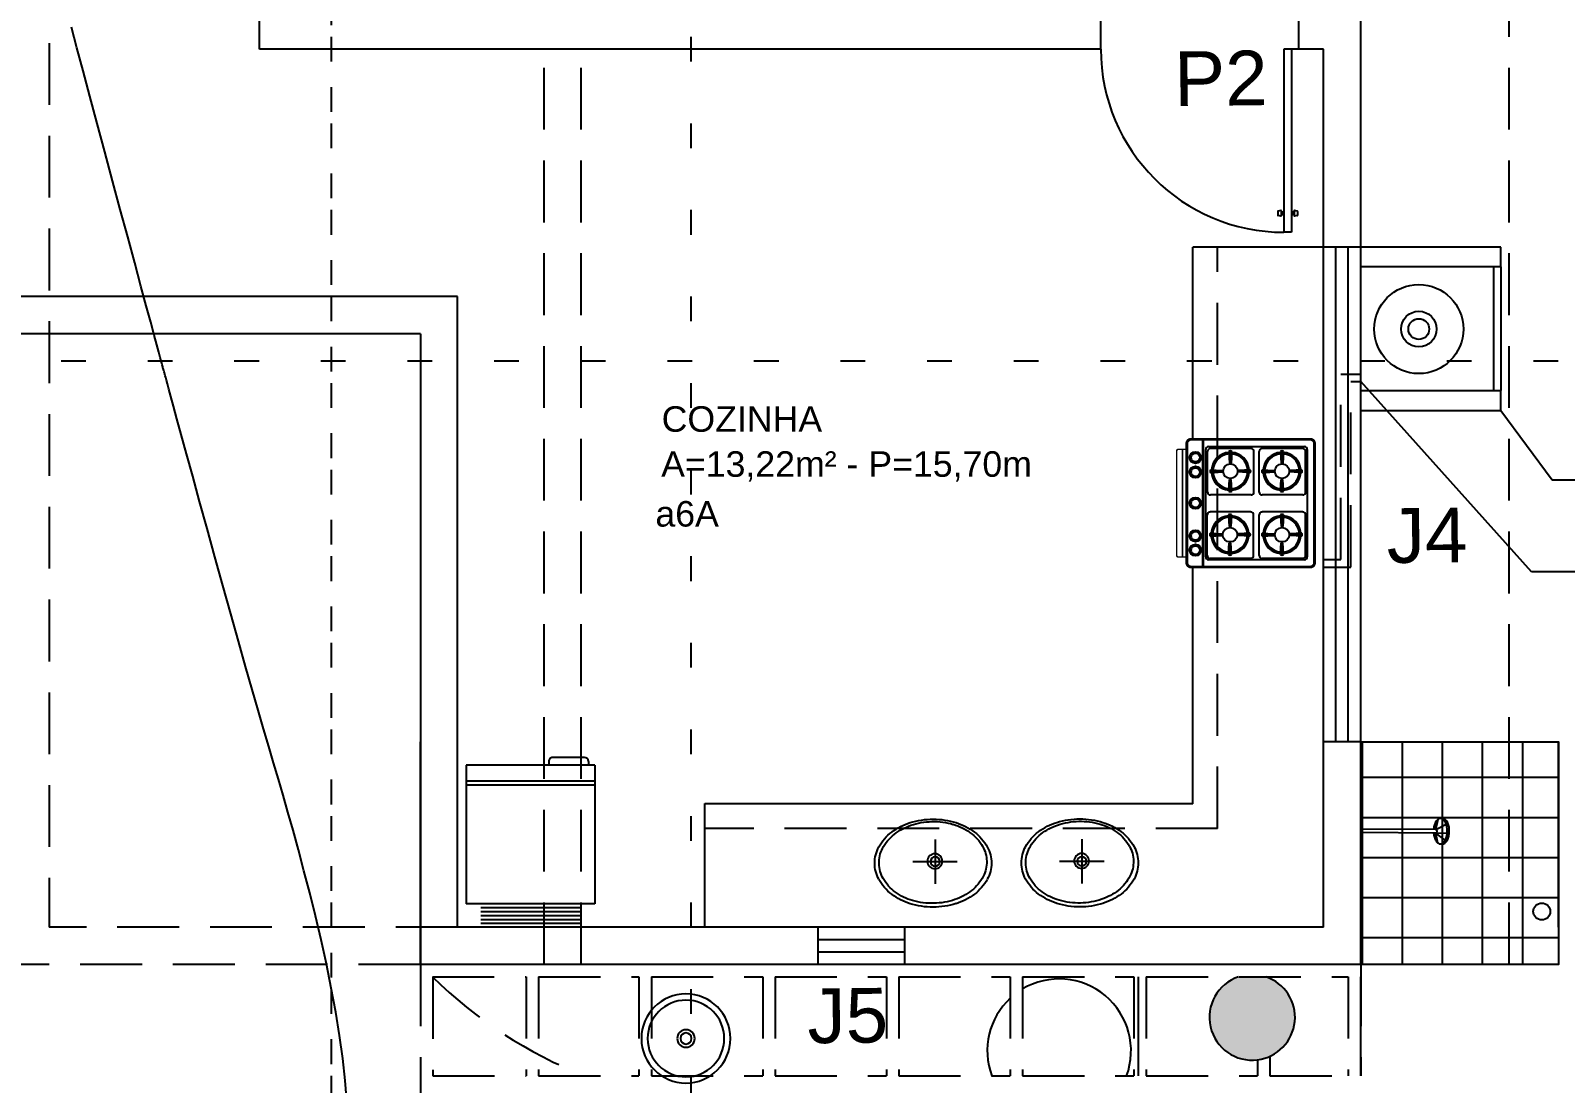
# Model space of a CAD drawing. Header units: millimetres. Extents: x 2182 to 2335, y 1488 to 1614.
# Drawn here: x 2226.62 to 2232.82, y 1581.75 to 1586.01 of the extents above; entities that cross this region are included whole.
import ezdxf

# ---------------------------------------------------------------- set-up
doc = ezdxf.new("R2010")
doc.units = ezdxf.units.MM
doc.linetypes.add('DOT', pattern=[0.25, 0, -0.25])
doc.linetypes.add('HIDDEN', pattern=[0.375, 0.25, -0.125])
for name, color, linetype in [('_CURVAS002', 44, 'Continuous'), ('COZINHA-VERDE', 7, 'Continuous'), ('COZINHA-VERMELHO', 7, 'Continuous'), ('default', 7, 'Continuous'), ('FURN', 7, 'Continuous'), ('SANHIDRO', 7, 'Continuous')]:
    doc.layers.add(name, color=color, linetype=linetype)
doc.styles.add('Arial', font='arial.ttf')
doc.styles.add('Arial1', font='arial.ttf')

# ---------------------------------------------------------------- blocks, each defined once
blk = doc.blocks.new('PGIRO80')
at = {"color": 3}
for p, q in [((-0.0124, -0.37), (-0.0124, 0.37)), ((-0.0124, 0.37), (0.0176, 0.37)), ((0.0176, -0.37), (0.0176, 0.37)), ((-0.0371, 0.2855), (-0.0371, 0.3012)), ((-0.036, 0.3025), (-0.0252, 0.3043)), ((-0.036, 0.2841), (-0.0252, 0.2823)), ((-0.0236, 0.2837), (-0.0236, 0.303)), ((-0.0236, 0.2978), (-0.0144, 0.2978)), ((-0.0236, 0.2933), (-0.0144, 0.2933)), ((-0.0236, 0.2888), (-0.0144, 0.2888)), ((-0.0144, 0.3023), (-0.0124, 0.3023)), ((-0.0144, 0.2843), (-0.0144, 0.3023)), ((-0.0144, 0.2843), (-0.0124, 0.2843)), ((0.0176, 0.3023), (0.0196, 0.3023)), ((0.0176, 0.2843), (0.0196, 0.2843)), ((0.0196, 0.2843), (0.0196, 0.3023)), ((0.0196, 0.2978), (0.0289, 0.2978)), ((0.0196, 0.2933), (0.0289, 0.2933)), ((0.0196, 0.2888), (0.0289, 0.2888)), ((0.0289, 0.2837), (0.0289, 0.303)), ((0.0304, 0.3043), (0.0412, 0.3025)), ((0.0304, 0.2823), (0.0412, 0.2841)), ((0.0424, 0.2855), (0.0424, 0.3012)), ((-0.0424, -0.37), (-0.0124, -0.37)), ((-0.0124, -0.37), (0.0176, -0.37))]:
    blk.add_line(p, q, dxfattribs=at)
blk.add_arc((0.0176, -0.37), 0.74, 0, 90)
for centre, start, end in [((-0.0358, 0.3012), 98.1301, 180), ((-0.0358, 0.2855), 180, 261.8699), ((-0.025, 0.303), 0, 98.1301), ((-0.025, 0.2837), 261.8699, 0), ((0.0302, 0.303), 81.8699, 180), ((0.0302, 0.2837), 180, 278.1301), ((0.041, 0.3012), 0, 81.8699), ((0.041, 0.2855), 278.1301, 0)]:
    blk.add_arc(centre, 0.0014, start, end, dxfattribs=at)
blk = doc.blocks.new('L-41-S')
for radius in [0.18, 0.155, 0.0355, 0.0225]:
    blk.add_circle((0, 0), radius)
blk = doc.blocks.new('CUBA-1')
for p, q in [((0.0079, -0.0963), (0.0079, 0.0837)), ((-0.0821, -0.0063), (0.0979, -0.0063))]:
    blk.add_line(p, q)
for centre, radius in [((0.0071, -0.0077), 0.0302), ((0.0079, -0.0063), 0.0188)]:
    blk.add_circle(centre, radius)
for centre, radius, start, end in [((-0.0519, -0.0263), 0.1907, 127.0741, 151.2577), ((-0.0207, -0.0682), 0.243, 107.309, 126.9878), ((-0.0207, -0.0639), 0.224, 106.2264, 125.9747), ((0, -0.1338), 0.3118, 90, 107.354), ((-0.0038, -0.1232), 0.2856, 88.6958, 106.1631), ((0, -0.1338), 0.3117, 72.6405, 90), ((-0.0034, -0.1235), 0.2859, 71.3115, 88.7773), ((0.0162, -0.0646), 0.2238, 51.4962, 71.2331), ((0.0207, -0.0682), 0.243, 53.0122, 72.691), ((0.0519, -0.0263), 0.1907, 28.7423, 52.9259), ((-0.1001, -0.0001), 0.1359, 151.1911, 179.9578), ((-0.0918, -0.0008), 0.1268, 150.1598, 178.7802), ((-0.0484, -0.0257), 0.1768, 125.9821, 150.1587), ((0.0456, -0.0277), 0.1767, 27.3191, 51.5022), ((0.1001, -0.0001), 0.1359, 0.0422, 28.8089), ((-0.0917, -0.0008), 0.1269, 178.7811, 207.3927), ((0.0899, -0.005), 0.1269, 358.7811, 27.3927), ((-0.1001, 0.0001), 0.1359, 180.0422, 208.8089), ((-0.0474, 0.0219), 0.1767, 207.3191, 231.5022), ((0.09, -0.005), 0.1268, 330.1598, 358.7802), ((0.1001, 0.0001), 0.1359, 331.1911, 359.9578), ((-0.0519, 0.0263), 0.1907, 208.7423, 232.9259), ((-0.018, 0.0588), 0.2238, 231.4962, 251.2331), ((0.0189, 0.0581), 0.224, 286.2264, 305.9747), ((0.0466, 0.0199), 0.1768, 305.9821, 330.1587), ((0.0519, 0.0263), 0.1907, 307.0741, 331.2577), ((-0.0207, 0.0682), 0.243, 233.0122, 252.691), ((0, 0.1338), 0.3117, 252.6405, 270), ((0.0016, 0.1177), 0.2859, 251.3115, 268.7773), ((0.002, 0.1174), 0.2856, 268.6958, 286.1631), ((0, 0.1338), 0.3118, 270, 287.354), ((0.0207, 0.0682), 0.243, 287.309, 306.9878)]:
    blk.add_arc(centre, radius, start, end)
blk = doc.blocks.new('Gelade-p')
at = {"layer": 'COZINHA-VERDE', "color": 3}
for p, q in [((-0.325, -0.38), (-0.325, 0.32)), ((-0.325, 0.32), (0.325, 0.32)), ((0.325, -0.38), (0.325, 0.32)), ((-0.325, -0.28), (0.325, -0.28)), ((-0.325, -0.3), (0.325, -0.3)), ((-0.325, -0.38), (0.325, -0.38))]:
    blk.add_line(p, q, dxfattribs=at)
at = {"layer": 'COZINHA-VERMELHO', "color": 1}
for p, q in [((-0.25, 0.42), (0.25, 0.42)), ((-0.25, 0.42), (0.25, 0.42)), ((-0.25, 0.4), (0.25, 0.4)), ((-0.25, 0.38), (0.25, 0.38)), ((-0.25, 0.36), (0.25, 0.36)), ((-0.25, 0.34), (0.25, 0.34)), ((-0.2927, -0.4), (-0.2927, -0.38)), ((-0.0927, -0.4), (-0.0927, -0.38)), ((-0.2727, -0.42), (-0.1127, -0.42))]:
    blk.add_line(p, q, dxfattribs=at)
for centre, start, end in [((-0.2727, -0.4), 180, 270), ((-0.1127, -0.4), 270, 0)]:
    blk.add_arc(centre, 0.02, start, end, dxfattribs=at)
blk = doc.blocks.new('CHUV')
for p, q in [((-0.0065, -0.1081), (-0.0065, 0.1947)), ((-0.0065, 0.1947), (0.0079, 0.1947)), ((0.0079, -0.1081), (0.0079, 0.1947)), ((-0.0469, -0.1172), (-0.0065, -0.1081)), ((-0.0351, -0.1463), (-0.0065, -0.1081)), ((-0.0194, -0.1014), (-0.0065, -0.1081)), ((-0.0065, -0.1081), (-0.0054, -0.155)), ((0.0079, -0.1081), (0.0221, -0.1014)), ((0.0079, -0.1081), (0.0496, -0.1172)), ((0.0079, -0.1081), (0.029, -0.1495)), ((-0.0496, -0.1309), (-0.0496, -0.1309))]:
    blk.add_line(p, q)
for centre, radius, start, end in [((-0.0346, -0.1268), 0.0156, 142.5432, 180), ((-0.0175, -0.1399), 0.0372, 118.2174, 142.422), ((-0.0061, -0.1611), 0.0612, 102.5593, 118.2817), ((0.0013, -0.1947), 0.0957, 94.7338, 102.5548), ((0.0007, -0.1061), 0.0075, 195.5241, 344.4759), ((0.0013, -0.1947), 0.0957, 77.4452, 86.1063), ((0.0088, -0.1611), 0.0612, 61.7183, 77.4407), ((0.0202, -0.1399), 0.0372, 37.578, 61.7826), ((0.0373, -0.1268), 0.0156, 0, 37.4568), ((-0.0346, -0.1268), 0.0156, 180, 195.2874), ((-0.0346, -0.135), 0.0156, 164.7126, 180), ((-0.0346, -0.135), 0.0156, 180, 217.4568), ((-0.0175, -0.1136), 0.0372, 209.4584, 241.7826), ((-0.0175, -0.1218), 0.0372, 217.578, 241.7826), ((-0.0061, -0.0924), 0.0612, 241.7183, 257.4407), ((-0.0061, -0.1006), 0.0612, 241.7183, 257.4407), ((0.0013, -0.0588), 0.0957, 257.4452, 270), ((0.0013, -0.067), 0.0957, 257.4452, 270), ((0.0013, -0.0588), 0.0957, 270, 282.5548), ((0.0013, -0.067), 0.0957, 270, 282.5548), ((0.0088, -0.0924), 0.0612, 282.5593, 298.2817), ((0.0088, -0.1006), 0.0612, 282.5593, 298.2817), ((0.0202, -0.1136), 0.0372, 298.2174, 330.5416), ((0.0202, -0.1218), 0.0372, 298.2174, 322.422), ((0.0373, -0.135), 0.0156, 322.5432, 0), ((0.0373, -0.1268), 0.0156, 344.7126, 0), ((0.0373, -0.135), 0.0156, 0, 15.2874)]:
    blk.add_arc(centre, radius, start, end)

msp = doc.modelspace()

# ---------------------------------------------------------------- hatches: boundary and pattern name
at = {"linetype": 'Continuous'}
h = msp.add_hatch(dxfattribs=at)
h.set_pattern_fill('ANSI37', color=8, scale=0.051, angle=405)
h.set_pattern_definition([(90, (359.01797, -59.0935), (-0.161925, 1e-16), []), (180, (359.01797, -59.0935), (-1e-16, -0.161925), [])])
edge = h.paths.add_edge_path()
edge.add_line((2232.5975, 1583.1312), (2231.9975, 1583.1312))
edge.add_line((2231.9975, 1583.1312), (2231.9975, 1582.7787))
edge.add_line((2231.9975, 1582.7787), (2232.2922, 1582.7772))
edge.add_arc((2232.3876, 1582.7701), 0.0957, 167.04365, 175.7413, ccw=False)
edge.add_line((2232.2943, 1582.7915), (2232.301, 1582.7771))
edge.add_line((2232.301, 1582.7771), (2231.9982, 1582.7787))
edge.add_line((2231.9982, 1582.7787), (2231.9982, 1582.7643))
edge.add_line((2231.9982, 1582.7643), (2232.301, 1582.7627))
edge.add_line((2232.301, 1582.7627), (2232.2941, 1582.7497))
edge.add_arc((2232.3876, 1582.7701), 0.0957, 184.37093, 192.2989, ccw=False)
edge.add_line((2232.2922, 1582.7628), (2231.9975, 1582.7643))
edge.add_line((2231.9975, 1582.7643), (2231.9975, 1582.2316))
edge.add_line((2231.9975, 1582.2316), (2232.7975, 1582.2316))
edge.add_line((2232.7975, 1582.2316), (2232.5975, 1583.1312))
h.paths.add_polyline_path([(2232.7975, 1583.1312), (2232.5975, 1583.1312), (2232.7975, 1582.2316), (2232.7975, 1582.3816)], flags=17)
edge = h.paths.add_edge_path(flags=16)
edge.add_arc((2232.7292, 1582.4457), 0.0341, 0, 360)
h = msp.add_hatch(color=5, dxfattribs=at)
h.dxf.hatch_style = 1
h.paths.add_polyline_path([(2231.5808, 1581.8459, 0.79672), (2231.614, 1582.1816), (2231.5039, 1582.1816, 0.905899)])

# ---------------------------------------------------------------- linework, layer by layer
at = {"color": 2, "linetype": 'DOT'}
for p, q in [((2227.8379, 1579.2316), (2227.8379, 1591.7663)), ((2229.2914, 1579.2316), (2229.2914, 1591.7663)), ((2227.8379, 1580.7788), (2227.8379, 1591.5816)), ((2235.2454, 1584.67), (2209.9975, 1584.67))]:
    msp.add_line(p, q, dxfattribs=at)
at = {"color": 1, "linetype": 'HIDDEN'}
msp.add_line((2232.5975, 1582.2316), (2232.5975, 1590.6816), dxfattribs=at)
at = {"color": 7, "linetype": 'HIDDEN'}
for p, q in [((2226.6975, 1590.0816), (2226.6975, 1582.3816)), ((2228.6975, 1582.2316), (2228.6975, 1585.9316)), ((2228.8475, 1582.2316), (2228.8475, 1585.9316)), ((2231.4193, 1582.7812), (2231.4193, 1585.1312)), ((2231.4193, 1582.7816), (2229.3475, 1582.7816)), ((2228.3475, 1582.3816), (2226.6975, 1582.3816)), ((2228.1975, 1582.2316), (2220.0417, 1582.2316)), ((2228.1975, 1582.2316), (2228.1975, 1580.2316)), ((2231.9975, 1582.2316), (2231.9975, 1581.7816)), ((2228.2462, 1582.1816), (2228.6249, 1582.1816)), ((2228.2475, 1582.1803), (2228.2475, 1581.7816)), ((2228.6249, 1582.1816), (2228.6249, 1581.7816)), ((2228.6749, 1582.1816), (2229.0808, 1582.1816)), ((2228.6749, 1582.1816), (2228.6749, 1581.7816)), ((2229.0808, 1582.1816), (2229.0808, 1581.7816)), ((2229.1308, 1582.1816), (2229.5808, 1582.1816)), ((2229.1308, 1582.1816), (2229.1308, 1581.7816)), ((2229.5808, 1582.1816), (2229.5808, 1581.7816)), ((2229.6308, 1582.1816), (2230.0808, 1582.1816)), ((2229.6308, 1582.1816), (2229.6308, 1581.7816)), ((2230.0808, 1582.1816), (2230.0808, 1581.7816)), ((2230.1308, 1582.1816), (2230.5808, 1582.1816)), ((2230.1308, 1582.1816), (2230.1308, 1581.7816)), ((2230.5808, 1582.1816), (2230.5808, 1581.7816)), ((2230.6308, 1582.1816), (2231.0808, 1582.1816)), ((2230.6308, 1582.1816), (2230.6308, 1581.7816)), ((2231.0808, 1582.1816), (2231.0808, 1581.7816)), ((2231.1308, 1582.1816), (2231.9475, 1582.1816)), ((2231.1308, 1582.1816), (2231.1308, 1581.7816)), ((2231.9475, 1582.1816), (2231.9475, 1581.7816)), ((2231.6308, 1581.8602), (2231.6308, 1581.7816)), ((2231.5808, 1581.8459), (2231.5808, 1581.7816)), ((2228.2475, 1581.7816), (2228.6249, 1581.7816)), ((2228.6749, 1581.7816), (2229.0808, 1581.7816)), ((2229.1308, 1581.7816), (2229.5808, 1581.7816)), ((2229.6308, 1581.7816), (2230.0808, 1581.7816)), ((2230.1308, 1581.7816), (2230.5808, 1581.7816)), ((2230.6308, 1581.7816), (2231.0808, 1581.7816)), ((2231.1308, 1581.7816), (2231.5808, 1581.7816)), ((2231.6308, 1581.7816), (2231.9475, 1581.7816))]:
    msp.add_line(p, q, dxfattribs=at)
at = {"color": 6, "linetype": 'ByBlock'}
for p, q in [((2227.5475, 1585.9316), (2227.5475, 1586.1816)), ((2230.9475, 1585.9316), (2230.9475, 1586.0816)), ((2231.7475, 1585.9316), (2231.7475, 1586.0816)), ((2231.9975, 1585.0066), (2231.9975, 1586.0816)), ((2230.9475, 1585.9316), (2227.5475, 1585.9316)), ((2231.8475, 1585.9316), (2231.7475, 1585.9316)), ((2231.8475, 1585.0066), (2231.8475, 1585.9316)), ((2231.9975, 1585.1312), (2231.8475, 1585.1312)), ((2228.3475, 1584.9316), (2226.2417, 1584.9316)), ((2228.3475, 1582.3816), (2228.3475, 1584.9316)), ((2228.1975, 1584.7816), (2226.2417, 1584.7816)), ((2228.1975, 1584.7816), (2228.1975, 1582.2316)), ((2231.8475, 1582.3816), (2231.8475, 1583.1312)), ((2231.9975, 1583.1312), (2231.8475, 1583.1312)), ((2231.9975, 1582.2316), (2231.9975, 1583.1312)), ((2229.8036, 1582.3816), (2228.3475, 1582.3816)), ((2231.8475, 1582.3816), (2230.1536, 1582.3816)), ((2229.8036, 1582.2316), (2228.1975, 1582.2316)), ((2231.9975, 1582.2316), (2230.1536, 1582.2316))]:
    msp.add_line(p, q, dxfattribs=at)
at = {"color": 7, "linetype": 'ByBlock'}
for p, q in [((2231.3193, 1584.3546), (2231.3193, 1585.1312)), ((2231.8475, 1585.1312), (2231.3193, 1585.1312)), ((2231.3193, 1582.8812), (2231.3193, 1583.8383)), ((2232.7975, 1582.3816), (2232.7975, 1583.1312)), ((2229.3475, 1582.3816), (2229.3475, 1582.8816)), ((2230.4377, 1582.8814), (2229.3475, 1582.8815)), ((2231.3193, 1582.8812), (2230.4377, 1582.8813))]:
    msp.add_line(p, q, dxfattribs=at)
at = {"color": 3, "linetype": 'ByBlock'}
for p, q in [((2231.8475, 1583.1312), (2231.8475, 1585.1312)), ((2231.8975, 1583.1312), (2231.8975, 1585.1312)), ((2231.9475, 1583.1312), (2231.9475, 1585.1312)), ((2231.9475, 1583.1312), (2231.9475, 1585.1312)), ((2231.9975, 1583.1312), (2231.9975, 1585.1312)), ((2230.1536, 1582.3816), (2229.8036, 1582.3816)), ((2229.8036, 1582.3816), (2229.8036, 1582.2316)), ((2230.1536, 1582.3816), (2230.1536, 1582.2316)), ((2230.1536, 1582.3316), (2229.8036, 1582.3316)), ((2230.1536, 1582.2816), (2229.8036, 1582.2816)), ((2230.1536, 1582.2316), (2229.8036, 1582.2316))]:
    msp.add_line(p, q, dxfattribs=at)
at = {"color": 3, "linetype": 'Continuous'}
for p, q in [((2232.5638, 1585.1312), (2231.9975, 1585.1312)), ((2232.5638, 1585.0512), (2232.5638, 1585.1312)), ((2232.5638, 1585.0512), (2231.9975, 1585.0512)), ((2231.9975, 1584.5512), (2232.5638, 1584.5512)), ((2232.5638, 1584.4712), (2232.5638, 1584.5512)), ((2231.9975, 1584.4712), (2232.5638, 1584.4712))]:
    msp.add_line(p, q, dxfattribs=at)
at = {"color": 7, "linetype": 'Continuous'}
for p, q in [((2232.5338, 1585.0512), (2232.5338, 1584.5512)), ((2232.5638, 1585.0512), (2232.5638, 1584.5512)), ((2232.6883, 1583.8185), (2231.9975, 1584.5876)), ((2232.5638, 1584.4712), (2232.7716, 1584.1911)), ((2232.7716, 1584.1911), (2234.4753, 1584.1911)), ((2234.4743, 1583.8185), (2232.6883, 1583.8185)), ((2231.9975, 1583.1312), (2232.7975, 1583.1312))]:
    msp.add_line(p, q, dxfattribs=at)
at = {"color": 4, "linetype": 'HIDDEN'}
for p, q in [((2231.9175, 1583.8683), (2231.9175, 1584.6176)), ((2231.9175, 1584.6176), (2231.9975, 1584.6176)), ((2231.9575, 1583.8383), (2231.9575, 1584.5876)), ((2231.9575, 1584.5876), (2231.9975, 1584.5876)), ((2231.8475, 1583.8683), (2231.9175, 1583.8683)), ((2231.8475, 1583.8383), (2231.9575, 1583.8383))]:
    msp.add_line(p, q, dxfattribs=at)
at = {"color": 1, "linetype": 'ByBlock'}
for p, q in [((2228.1975, 1582.2316), (2228.1975, 1583.1316)), ((2231.0975, 1582.1816), (2231.0975, 1581.7816)), ((2231.9975, 1581.7816), (2231.9975, 1582.1816))]:
    msp.add_line(p, q, dxfattribs=at)
at = {"color": 1, "linetype": 'Continuous'}
msp.add_lwpolyline([(2231.9975, 1583.1312), (2232.7975, 1583.1312), (2232.7975, 1582.2316), (2231.9975, 1582.2316)], close=True, dxfattribs=at)
at = {"color": 7, "linetype": 'Continuous'}
for centre, radius in [((2232.2323, 1584.8002), 0.18), ((2232.2323, 1584.8002), 0.0719), ((2232.2323, 1584.8002), 0.0719), ((2232.2323, 1584.8002), 0.0719), ((2232.2323, 1584.8002), 0.0419), ((2232.7292, 1582.4457), 0.0341)]:
    msp.add_circle(centre, radius, dxfattribs=at)
at = {"color": 1, "linetype": 'HIDDEN'}
msp.add_arc((2229.5258, 1583.4772), 1.821, 225.35745, 248.61681, dxfattribs=at)
at = {"color": 1, "linetype": 'ByBlock'}
for start, end in [(339.67384, 120.64761), (132.99206, 200.32616)]:
    msp.add_arc((2230.7789, 1581.8824), 0.2905, start, end, dxfattribs=at)
at = {"color": 9, "linetype": 'Continuous'}
for start, end in [(108.5631, 277.25675), (277.25675, 71.4369)]:
    msp.add_arc((2231.559, 1582.0176), 0.173, start, end, dxfattribs=at)
at = {"layer": '_CURVAS002', "linetype": 'Continuous'}
msp.add_lwpolyline([(2227.9005, 1581.6773), (2227.893, 1581.7622), (2227.8833, 1581.8512), (2227.8708, 1581.9437), (2227.8554, 1582.039), (2227.8374, 1582.1362), (2227.8174, 1582.234), (2227.7958, 1582.3314), (2227.7733, 1582.4274), (2227.7502, 1582.5208), (2227.727, 1582.6104), (2227.7044, 1582.6953), (2227.6827, 1582.7743), (2227.6623, 1582.8471), (2227.6427, 1582.9153), (2227.6236, 1582.9811), (2227.6044, 1583.0464), (2227.5847, 1583.1132), (2227.5639, 1583.1835), (2227.5417, 1583.2594), (2227.5175, 1583.3429), (2227.4908, 1583.4361), (2227.4617, 1583.5391), (2227.4308, 1583.6493), (2227.3989, 1583.7638), (2227.3668, 1583.8796), (2227.3354, 1583.9938), (2227.3052, 1584.1033), (2227.2773, 1584.2051), (2227.2523, 1584.2964), (2227.231, 1584.3742), (2227.2136, 1584.4376), (2227.1998, 1584.488), (2227.1891, 1584.5272), (2227.181, 1584.5568), (2227.175, 1584.5784), (2227.1709, 1584.5936), (2227.168, 1584.6042), (2227.1659, 1584.6116), (2227.1643, 1584.6177), (2227.1628, 1584.623), (2227.1615, 1584.6278), (2227.1603, 1584.6322), (2227.1591, 1584.6363), (2227.1581, 1584.6402), (2227.157, 1584.644), (2227.156, 1584.6478), (2227.1549, 1584.6518), (2227.1537, 1584.6561), (2227.1522, 1584.662), (2227.1497, 1584.6712), (2227.1459, 1584.6854), (2227.1402, 1584.7064), (2227.1322, 1584.736), (2227.1215, 1584.7758), (2227.1075, 1584.8277), (2227.0898, 1584.8935), (2227.068, 1584.9742), (2227.0427, 1585.0683), (2227.0146, 1585.1725), (2226.9846, 1585.284), (2226.9534, 1585.3997), (2226.922, 1585.5166), (2226.8911, 1585.6318), (2226.8616, 1585.7421), (2226.8342, 1585.8447), (2226.8096, 1585.9372), (2226.7874, 1586.0209)], dxfattribs=at)
at = {"layer": 'FURN', "color": 129}
for p, q in [((2231.3586, 1584.3546), (2231.3586, 1583.8383)), ((2231.3615, 1584.3546), (2231.3615, 1583.8383)), ((2231.371, 1583.8793), (2231.371, 1584.3135)), ((2231.3783, 1584.1412), (2231.3783, 1584.3055)), ((2231.3828, 1584.3252), (2231.77, 1584.3252)), ((2231.5543, 1584.3173), (2231.39, 1584.3173)), ((2231.4649, 1584.3056), (2231.4678, 1584.2587)), ((2231.4707, 1584.3056), (2231.4707, 1584.3076)), ((2231.4707, 1584.3056), (2231.4707, 1584.2572)), ((2231.4766, 1584.3056), (2231.4737, 1584.2587)), ((2231.566, 1584.1412), (2231.566, 1584.3055)), ((2231.587, 1584.1412), (2231.587, 1584.3055)), ((2231.763, 1584.3173), (2231.5987, 1584.3173)), ((2231.6736, 1584.3056), (2231.6765, 1584.2587)), ((2231.6795, 1584.3056), (2231.6795, 1584.3076)), ((2231.6795, 1584.3056), (2231.6795, 1584.2572)), ((2231.6853, 1584.3056), (2231.6824, 1584.2587)), ((2231.7748, 1584.1412), (2231.7748, 1584.3055)), ((2231.7817, 1584.3135), (2231.7817, 1583.8793)), ((2231.3906, 1584.2314), (2231.4375, 1584.2284)), ((2231.3906, 1584.2255), (2231.4391, 1584.2255)), ((2231.3906, 1584.2196), (2231.4375, 1584.2226)), ((2231.5509, 1584.2255), (2231.5024, 1584.2255)), ((2231.5509, 1584.2314), (2231.5039, 1584.2284)), ((2231.5509, 1584.2196), (2231.5039, 1584.2226)), ((2231.5509, 1584.2255), (2231.5529, 1584.2255)), ((2231.5993, 1584.2314), (2231.6463, 1584.2284)), ((2231.5993, 1584.2255), (2231.6478, 1584.2255)), ((2231.5993, 1584.2196), (2231.6463, 1584.2226)), ((2231.7596, 1584.2255), (2231.7111, 1584.2255)), ((2231.7596, 1584.2314), (2231.7127, 1584.2284)), ((2231.7596, 1584.2196), (2231.7127, 1584.2226)), ((2231.7596, 1584.2255), (2231.7616, 1584.2255)), ((2231.4649, 1584.1454), (2231.4678, 1584.1923)), ((2231.4707, 1584.1454), (2231.4707, 1584.1938)), ((2231.4766, 1584.1454), (2231.4737, 1584.1923)), ((2231.6736, 1584.1454), (2231.6765, 1584.1923)), ((2231.6795, 1584.1454), (2231.6795, 1584.1938)), ((2231.6853, 1584.1454), (2231.6824, 1584.1923)), ((2231.5543, 1584.1295), (2231.39, 1584.1295)), ((2231.4707, 1584.1454), (2231.4707, 1584.1434)), ((2231.763, 1584.1295), (2231.5987, 1584.1295)), ((2231.6795, 1584.1454), (2231.6795, 1584.1434)), ((2231.3769, 1583.8847), (2231.3769, 1584.0489)), ((2231.5529, 1584.0607), (2231.3886, 1584.0607)), ((2231.4635, 1584.049), (2231.4664, 1584.0021)), ((2231.4693, 1584.049), (2231.4693, 1584.051)), ((2231.4693, 1584.049), (2231.4693, 1584.0006)), ((2231.4752, 1584.049), (2231.4723, 1584.0021)), ((2231.5646, 1583.8847), (2231.5646, 1584.0489)), ((2231.587, 1583.8847), (2231.587, 1584.0489)), ((2231.763, 1584.0607), (2231.5987, 1584.0607)), ((2231.6736, 1584.049), (2231.6765, 1584.0021)), ((2231.6795, 1584.049), (2231.6795, 1584.051)), ((2231.6795, 1584.049), (2231.6795, 1584.0006)), ((2231.6853, 1584.049), (2231.6824, 1584.0021)), ((2231.7748, 1583.8847), (2231.7748, 1584.0489)), ((2231.3892, 1583.9748), (2231.4361, 1583.9718)), ((2231.3892, 1583.9689), (2231.4377, 1583.9689)), ((2231.3892, 1583.963), (2231.4361, 1583.966)), ((2231.5495, 1583.9689), (2231.501, 1583.9689)), ((2231.5495, 1583.9748), (2231.5025, 1583.9718)), ((2231.5495, 1583.963), (2231.5025, 1583.966)), ((2231.5495, 1583.9689), (2231.5515, 1583.9689)), ((2231.5993, 1583.9748), (2231.6463, 1583.9718)), ((2231.5993, 1583.9689), (2231.6478, 1583.9689)), ((2231.5993, 1583.963), (2231.6463, 1583.966)), ((2231.7596, 1583.9689), (2231.7111, 1583.9689)), ((2231.7596, 1583.9748), (2231.7127, 1583.9718)), ((2231.7596, 1583.963), (2231.7127, 1583.966)), ((2231.7596, 1583.9689), (2231.7616, 1583.9689)), ((2231.4635, 1583.8888), (2231.4664, 1583.9357)), ((2231.4693, 1583.8888), (2231.4693, 1583.9372)), ((2231.4752, 1583.8888), (2231.4723, 1583.9357)), ((2231.6736, 1583.8888), (2231.6765, 1583.9357)), ((2231.6795, 1583.8888), (2231.6795, 1583.9372)), ((2231.77, 1583.8676), (2231.3828, 1583.8676)), ((2231.5529, 1583.8729), (2231.3886, 1583.8729)), ((2231.763, 1583.8729), (2231.5987, 1583.8729)), ((2231.6795, 1583.8888), (2231.6795, 1583.8868))]:
    msp.add_line(p, q, dxfattribs=at)
at = {"layer": 'FURN', "color": 88}
for p, q in [((2231.3906, 1584.2255), (2231.3886, 1584.2255)), ((2231.5993, 1584.2255), (2231.5973, 1584.2255)), ((2231.3892, 1583.9689), (2231.3872, 1583.9689)), ((2231.5993, 1583.9689), (2231.5973, 1583.9689)), ((2231.6853, 1583.8888), (2231.6824, 1583.9357)), ((2231.4693, 1583.8888), (2231.4693, 1583.8868))]:
    msp.add_line(p, q, dxfattribs=at)
at = {"layer": 'FURN', "color": 129, "const_width": 0.0117}
msp.add_lwpolyline([(2231.7935, 1583.8383), (2231.3123, 1583.8383, -0.414214), (2231.2947, 1583.8559), (2231.2947, 1584.337, -0.414214), (2231.3123, 1584.3546), (2231.7935, 1584.3546, -0.414214), (2231.8111, 1584.337), (2231.8111, 1583.8559, -0.414214)], format="xyb", close=True, dxfattribs=at)
at = {"layer": 'FURN', "color": 1, "const_width": 0.00587}
for points in [[(2231.2599, 1584.3139, 0.414214), (2231.2541, 1584.3081, 0.414214)], [(2231.2541, 1583.8847, 0.414214), (2231.2599, 1583.8789, 0.414214)]]:
    msp.add_lwpolyline(points, format="xyb", dxfattribs=at)
for points in [[(2231.2541, 1584.3081), (2231.2541, 1583.8847)], [(2231.2947, 1584.3139), (2231.2599, 1584.3139)], [(2231.2775, 1584.3139), (2231.2775, 1583.8789)], [(2231.2599, 1583.8789), (2231.2947, 1583.8789)]]:
    msp.add_lwpolyline(points, dxfattribs=at)
at = {"layer": 'FURN', "color": 1}
for centre in [(2231.3295, 1584.2805), (2231.3295, 1584.2221), (2231.3295, 1584.0964), (2231.3295, 1583.9638), (2231.3295, 1583.9068)]:
    msp.add_circle(centre, 0.0235, dxfattribs=at)
at = {"layer": 'FURN', "color": 129}
for centre in [(2231.3295, 1584.2805), (2231.3295, 1584.2221), (2231.3295, 1583.9638), (2231.3295, 1583.9068)]:
    msp.add_circle(centre, 0.0176, dxfattribs=at)
at = {"layer": 'FURN', "color": 5}
for centre in [(2231.4707, 1584.2255), (2231.6795, 1584.2255), (2231.4693, 1583.9689), (2231.6795, 1583.9689)]:
    msp.add_circle(centre, 0.0293, dxfattribs=at)
at = {"layer": 'FURN', "color": 19}
msp.add_circle((2231.3295, 1584.0964), 0.0176, dxfattribs=at)
at = {"layer": 'FURN', "color": 129}
for centre, radius, start, end in [((2231.3828, 1584.3135), 0.0117, 90, 180), ((2231.39, 1584.3055), 0.0117, 90, 180), ((2231.4707, 1584.2255), 0.0763, 94.21993, 175.78007), ((2231.4707, 1584.2255), 0.0704, 94.27357, 175.72643), ((2231.4707, 1584.298), 0.0096, 52.34604, 127.65396), ((2231.4707, 1584.2255), 0.0704, 4.27357, 85.72643), ((2231.4707, 1584.2255), 0.0763, 4.21993, 85.78007), ((2231.5543, 1584.3055), 0.0117, 0, 90), ((2231.5987, 1584.3055), 0.0117, 90, 180), ((2231.6795, 1584.2255), 0.0763, 94.21993, 175.78007), ((2231.6795, 1584.2255), 0.0704, 94.27357, 175.72643), ((2231.6795, 1584.298), 0.0096, 52.34604, 127.65396), ((2231.6795, 1584.2255), 0.0704, 4.27357, 85.72643), ((2231.6795, 1584.2255), 0.0763, 4.21993, 85.78007), ((2231.763, 1584.3055), 0.0117, 0, 90), ((2231.77, 1584.3135), 0.0117, 0, 90), ((2231.4707, 1584.2255), 0.0763, 184.21993, 265.78007), ((2231.4707, 1584.2255), 0.0704, 184.27357, 265.72643), ((2231.4707, 1584.2607), 0.00357, 214.84999, 325.15001), ((2231.4707, 1584.2255), 0.0704, 274.27357, 355.72643), ((2231.4707, 1584.2255), 0.0763, 274.21993, 355.78007), ((2231.5433, 1584.2255), 0.0096, 322.34604, 37.65396), ((2231.6795, 1584.2255), 0.0763, 184.21993, 265.78007), ((2231.6795, 1584.2255), 0.0704, 184.27357, 265.72643), ((2231.6795, 1584.2607), 0.00357, 214.84999, 325.15001), ((2231.6795, 1584.2255), 0.0704, 274.27357, 355.72643), ((2231.6795, 1584.2255), 0.0763, 274.21993, 355.78007), ((2231.7147, 1584.2255), 0.00357, 124.84999, 235.15001), ((2231.752, 1584.2255), 0.0096, 322.34604, 37.65396), ((2231.39, 1584.1412), 0.0117, 180, 270), ((2231.4707, 1584.153), 0.0096, 232.34604, 307.65396), ((2231.5543, 1584.1412), 0.0117, 270, 0), ((2231.5987, 1584.1412), 0.0117, 180, 270), ((2231.6795, 1584.153), 0.0096, 232.34604, 307.65396), ((2231.763, 1584.1412), 0.0117, 270, 0), ((2231.3886, 1584.0489), 0.0117, 90, 180), ((2231.4693, 1583.9689), 0.0763, 94.21993, 175.78007), ((2231.4693, 1583.9689), 0.0704, 94.27357, 175.72643), ((2231.4693, 1584.0414), 0.0096, 52.34604, 127.65396), ((2231.4693, 1583.9689), 0.0704, 4.27357, 85.72643), ((2231.4693, 1583.9689), 0.0763, 4.21993, 85.78007), ((2231.5529, 1584.0489), 0.0117, 0, 90), ((2231.5987, 1584.0489), 0.0117, 90, 180), ((2231.6795, 1583.9689), 0.0763, 94.21993, 175.78007), ((2231.6795, 1583.9689), 0.0704, 94.27357, 175.72643), ((2231.6795, 1584.0414), 0.0096, 52.34604, 127.65396), ((2231.6795, 1583.9689), 0.0704, 4.27357, 85.72643), ((2231.6795, 1583.9689), 0.0763, 4.21993, 85.78007), ((2231.763, 1584.0489), 0.0117, 0, 90), ((2231.4693, 1583.9689), 0.0763, 184.21993, 265.78007), ((2231.4693, 1583.9689), 0.0704, 184.27357, 265.72643), ((2231.4693, 1583.9689), 0.0704, 274.27357, 355.72643), ((2231.4693, 1583.9689), 0.0763, 274.21993, 355.78007), ((2231.5419, 1583.9689), 0.0096, 322.34604, 37.65396), ((2231.6795, 1583.9689), 0.0763, 184.21993, 265.78007), ((2231.6795, 1583.9689), 0.0704, 184.27357, 265.72643), ((2231.6795, 1583.9689), 0.0704, 274.27357, 355.72643), ((2231.6795, 1583.9689), 0.0763, 274.21993, 355.78007), ((2231.752, 1583.9689), 0.0096, 322.34604, 37.65396), ((2231.3828, 1583.8793), 0.0117, 180, 270), ((2231.3886, 1583.8847), 0.0117, 180, 270), ((2231.5529, 1583.8847), 0.0117, 270, 0), ((2231.5987, 1583.8847), 0.0117, 180, 270), ((2231.6795, 1583.8964), 0.0096, 232.34604, 307.65396)]:
    msp.add_arc(centre, radius, start, end, dxfattribs=at)
at = {"layer": 'FURN', "color": 88}
for centre, radius, start, end in [((2231.3982, 1584.2255), 0.0096, 142.34604, 217.65396), ((2231.4355, 1584.2255), 0.00357, 304.84999, 55.15001), ((2231.506, 1584.2255), 0.00357, 124.84999, 235.15001), ((2231.6069, 1584.2255), 0.0096, 142.34604, 217.65396), ((2231.6442, 1584.2255), 0.00357, 304.84999, 55.15001), ((2231.4707, 1584.1902), 0.00357, 34.84999, 145.15001), ((2231.6795, 1584.1902), 0.00357, 34.84999, 145.15001), ((2231.3968, 1583.9689), 0.0096, 142.34604, 217.65396), ((2231.4341, 1583.9689), 0.00357, 304.84999, 55.15001), ((2231.4693, 1584.0042), 0.00357, 214.84999, 325.15001), ((2231.5046, 1583.9689), 0.00357, 124.84999, 235.15001), ((2231.6069, 1583.9689), 0.0096, 142.34604, 217.65396), ((2231.6442, 1583.9689), 0.00357, 304.84999, 55.15001), ((2231.6795, 1584.0042), 0.00357, 214.84999, 325.15001), ((2231.7147, 1583.9689), 0.00357, 124.84999, 235.15001), ((2231.4693, 1583.9337), 0.00357, 34.84999, 145.15001), ((2231.6795, 1583.9337), 0.00357, 34.84999, 145.15001), ((2231.4693, 1583.8964), 0.0096, 232.34604, 307.65396)]:
    msp.add_arc(centre, radius, start, end, dxfattribs=at)
at = {"layer": 'FURN', "color": 19}
for centre in [(2231.763, 1583.8847), (2231.77, 1583.8793)]:
    msp.add_arc(centre, 0.0117, 270, 0, dxfattribs=at)

# ---------------------------------------------------------------- block references
for name, p, rotation in [('PGIRO80', (2231.7051, 1585.5616), 180), ('CHUV', (2232.1929, 1582.7698), 89.69587186625556)]:
    msp.add_blockref(name, p, dxfattribs=dict(rotation=rotation))
at = {"xscale": -1, "rotation": 180}
for p in [(2230.2694, 1582.641), (2230.8625, 1582.6421)]:
    msp.add_blockref('CUBA-1', p, dxfattribs=at)
at = {"xscale": -1}
msp.add_blockref('L-41-S', (2229.2706, 1581.9322), dxfattribs=at)
at = {"layer": 'SANHIDRO', "xscale": 0.8, "yscale": 0.8, "zscale": 0.8, "rotation": 180}
msp.add_blockref('Gelade-p', (2228.642, 1582.7325), dxfattribs=at)

# ---------------------------------------------------------------- texts
at = {"layer": 'default', "color": 5, "style": 'Arial'}
for s, p in [('P2', (2231.2448, 1585.7013)), ('J4', (2232.1039, 1583.8543)), ('J5', (2229.7626, 1581.9126))]:
    msp.add_text(s, height=0.22105, rotation=0.67057, dxfattribs=at).set_placement(p)
at = {"layer": 'default', "color": 2, "style": 'Arial1'}
for s, p in [('COZINHA', (2229.1724, 1584.385)), ('A=13,22m² - P=15,70m', (2229.1704, 1584.203))]:
    msp.add_text(s, height=0.1032, dxfattribs=at).set_placement(p)
at = {"layer": 'default', "color": 1, "style": 'Arial1'}
msp.add_text('a6A', height=0.1032, dxfattribs=at).set_placement((2229.1471, 1584.0018))

doc.saveas('drawing.dxf')
